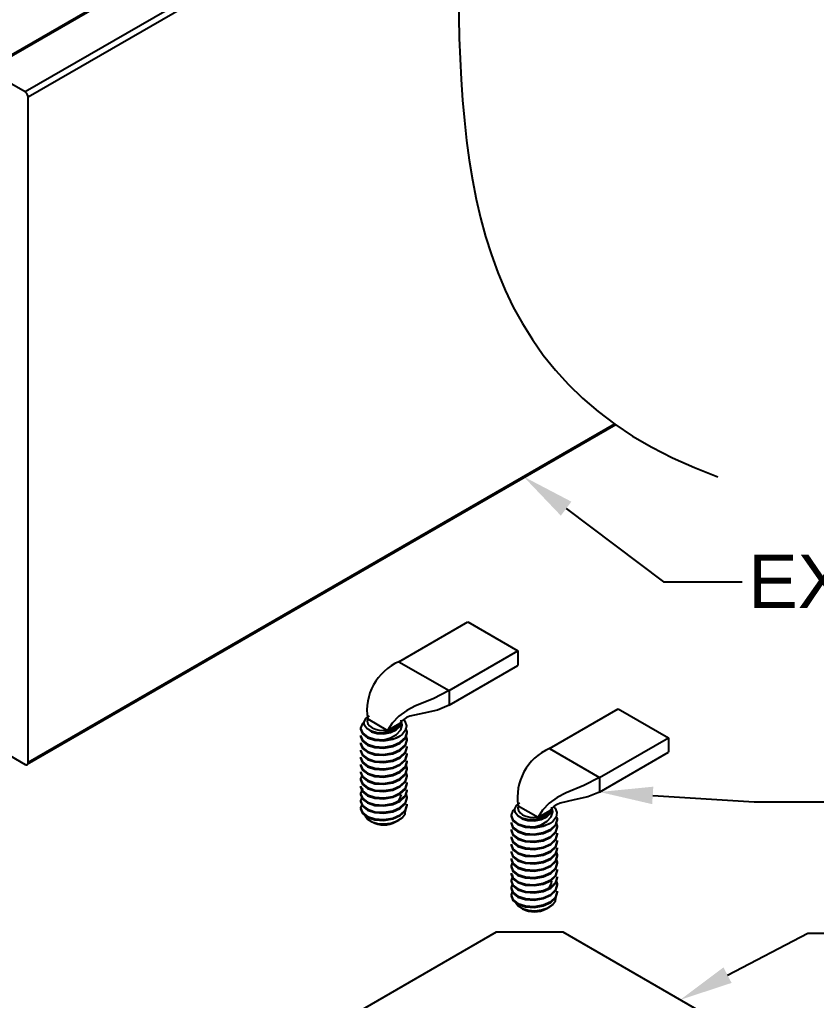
# Model space of a CAD drawing. Extents: x 0 to 11.4, y -13.7 to 0.
# Drawn here: x 6.286 to 9.092, y -9.052 to -5.598 of the extents above; entities that cross this region are included whole.
import ezdxf
from ezdxf import colors
from ezdxf.entities.mleader import LeaderData, LeaderLine
from ezdxf.math import Vec2, Vec3

# ---------------------------------------------------------------- set-up
doc = ezdxf.new("R2010")
doc.units = 0
doc.header["$LTSCALE"] = 0.5
doc.header["$MEASUREMENT"] = 0
for name, color, linetype in [('Dimension', 10, 'CONTINUOUS'), ('FAB DWG', 221, 'CONTINUOUS'), ('Hardware', 242, 'CONTINUOUS'), ('Housing', 150, 'CONTINUOUS'), ('Mounting', 4, 'CONTINUOUS')]:
    doc.layers.add(name, color=color, linetype=linetype)
doc.styles.add('LSAD_Standard', font='arial.ttf')

msp = doc.modelspace()

# ---------------------------------------------------------------- linework, layer by layer
at = {"layer": 'Dimension', "transparency": 16777216}
msp.add_open_spline([(7.186, -3.5684), (7.8251, -4.0882), (7.8304, -5.4851), (7.8356, -6.8819), (8.7451, -7.2074)], degree=3, knots=[0.24279, 0.24279, 0.24279, 0.24279, 1, 2, 2, 2, 2], dxfattribs=at)
at = {"layer": 'Hardware', "linetype": 'Continuous', "transparency": 16777216}
for p, q in [((7.6219, -7.8588), (7.8643, -7.7189)), ((7.8643, -7.7189), (8.0409, -7.8209)), ((7.7985, -7.9608), (8.0409, -7.8209)), ((8.0409, -7.8209), (8.0409, -7.8719)), ((7.6219, -7.8588), (7.7985, -7.9608)), ((7.7985, -8.0118), (8.0409, -7.8719)), ((7.7985, -7.9608), (7.7985, -8.0118)), ((8.1519, -8.1648), (8.3943, -8.0248)), ((8.3943, -8.0248), (8.5709, -8.1268)), ((7.5118, -8.0604), (7.5818, -8.1009)), ((7.5818, -8.1009), (7.6259, -8.0754)), ((7.4869, -8.0934), (7.4869, -8.0966)), ((7.6508, -8.1093), (7.6508, -8.1061)), ((7.4869, -8.1189), (7.4869, -8.1221)), ((7.4869, -8.1444), (7.4869, -8.1476)), ((7.6508, -8.1348), (7.6508, -8.1317)), ((8.3285, -8.2668), (8.5709, -8.1268)), ((8.5709, -8.1268), (8.5709, -8.1778)), ((7.4869, -8.1699), (7.4869, -8.1731)), ((7.6508, -8.1603), (7.6508, -8.1572)), ((7.6508, -8.1858), (7.6508, -8.1827)), ((8.1519, -8.1648), (8.3285, -8.2668)), ((8.3285, -8.3178), (8.5709, -8.1778)), ((7.4869, -8.1954), (7.4869, -8.1986)), ((7.6508, -8.2113), (7.6508, -8.2082)), ((7.4869, -8.2209), (7.4869, -8.2241)), ((7.4869, -8.2464), (7.4869, -8.2496)), ((7.6508, -8.2368), (7.6508, -8.2337)), ((7.4869, -8.2719), (7.4869, -8.2751)), ((7.6508, -8.2623), (7.6508, -8.2592)), ((7.6508, -8.2878), (7.6508, -8.2847)), ((8.3285, -8.2668), (8.3285, -8.3178)), ((7.4869, -8.2974), (7.4869, -8.3006)), ((7.4869, -8.3229), (7.4869, -8.3261)), ((7.6508, -8.3133), (7.6508, -8.3102)), ((7.4869, -8.3484), (7.4869, -8.3516)), ((7.6508, -8.3389), (7.6508, -8.3357)), ((7.6508, -8.3644), (7.6508, -8.3612)), ((8.0418, -8.3664), (8.1118, -8.4068)), ((8.1118, -8.4068), (8.156, -8.3813)), ((7.52, -8.419), (7.5275, -8.4233)), ((7.6103, -8.4233), (7.6213, -8.4169)), ((8.0169, -8.3994), (8.0169, -8.4026)), ((8.0169, -8.4249), (8.0169, -8.4281)), ((8.1808, -8.4153), (8.1808, -8.4121)), ((8.0169, -8.4504), (8.0169, -8.4536)), ((8.1808, -8.4408), (8.1808, -8.4376)), ((8.0169, -8.4759), (8.0169, -8.4791)), ((8.1808, -8.4663), (8.1808, -8.4631)), ((8.1808, -8.4918), (8.1808, -8.4886)), ((8.0169, -8.5014), (8.0169, -8.5046)), ((8.0169, -8.5269), (8.0169, -8.5301)), ((8.1808, -8.5173), (8.1808, -8.5141)), ((8.0169, -8.5524), (8.0169, -8.5556)), ((8.1808, -8.5428), (8.1808, -8.5396)), ((8.1808, -8.5683), (8.1808, -8.5651)), ((8.0169, -8.5779), (8.0169, -8.5811)), ((8.1808, -8.5938), (8.1808, -8.5906)), ((8.0169, -8.6034), (8.0169, -8.6066)), ((8.0169, -8.6289), (8.0169, -8.6321)), ((8.1808, -8.6193), (8.1808, -8.6161)), ((8.0169, -8.6544), (8.0169, -8.6576)), ((8.1808, -8.6448), (8.1808, -8.6416)), ((8.1808, -8.6703), (8.1808, -8.6671)), ((8.05, -8.725), (8.0575, -8.7293)), ((8.1403, -8.7293), (8.1513, -8.7229))]:
    msp.add_line(p, q, dxfattribs=at)
at = {"layer": 'Hardware', "linetype": 'Continuous', "transparency": 16777216, "flags": 128}
for points in [[(7.7985, -7.9608), (7.7425, -7.9891), (7.6806, -8.0145), (7.6496, -8.0308), (7.6211, -8.0513), (7.5975, -8.0756), (7.5818, -8.1009)], [(7.7985, -8.0118), (7.7571, -8.0292), (7.7094, -8.0396), (7.66, -8.0509), (7.6488, -8.0557), (7.6391, -8.0619), (7.6313, -8.0687), (7.6259, -8.0754)], [(7.4996, -8.0719), (7.4932, -8.0769), (7.4869, -8.0934), (7.4932, -8.1099), (7.5109, -8.1237), (7.5375, -8.1323), (7.5689, -8.1343)], [(7.6188, -8.0914), (7.6048, -8.1009), (7.5864, -8.1075), (7.5654, -8.1104), (7.5443, -8.1091), (7.5249, -8.1039), (7.5101, -8.0952), (7.5011, -8.084), (7.4995, -8.0716), (7.5055, -8.0595), (7.5181, -8.0496)], [(7.5118, -8.0604), (7.5104, -8.0689), (7.5126, -8.0773), (7.5185, -8.0851), (7.5275, -8.0918), (7.5391, -8.097), (7.5526, -8.1004), (7.5671, -8.1017), (7.5818, -8.1009)], [(7.5143, -8.0977), (7.5253, -8.1058), (7.5453, -8.1119), (7.5689, -8.1131), (7.5925, -8.1088), (7.6125, -8.0994), (7.6258, -8.0863), (7.6305, -8.0711)], [(7.5689, -8.1343), (7.5927, -8.1271), (7.6137, -8.115), (7.6281, -8.0992), (7.6333, -8.0822), (7.6298, -8.0649)], [(7.6373, -8.0635), (7.6426, -8.0688), (7.6483, -8.0844), (7.6453, -8.1003), (7.6336, -8.1153), (7.6268, -8.1205)], [(7.4869, -8.1189), (7.4932, -8.1354), (7.5109, -8.1492), (7.5375, -8.1578), (7.5689, -8.1598), (7.6002, -8.1546), (7.6268, -8.1428), (7.6446, -8.1258), (7.6508, -8.1061), (7.6467, -8.0931)], [(7.4869, -8.0966), (7.4932, -8.1131), (7.5109, -8.1269), (7.5375, -8.1355), (7.5689, -8.1375), (7.6002, -8.1323), (7.6268, -8.1205)], [(7.4869, -8.1221), (7.4932, -8.1386), (7.5109, -8.1524), (7.5375, -8.161), (7.5689, -8.163), (7.6002, -8.1578), (7.6268, -8.146), (7.6446, -8.129), (7.6508, -8.1093)], [(7.4869, -8.1444), (7.4932, -8.1609), (7.5109, -8.1747), (7.5375, -8.1833), (7.5689, -8.1853), (7.6002, -8.1801), (7.6268, -8.1683), (7.6446, -8.1513), (7.6508, -8.1317), (7.6473, -8.1205)], [(7.4869, -8.1476), (7.4932, -8.1641), (7.5109, -8.1779), (7.5375, -8.1865), (7.5689, -8.1885), (7.6002, -8.1833), (7.6268, -8.1715), (7.6446, -8.1545), (7.6508, -8.1348)], [(7.4869, -8.1699), (7.4932, -8.1864), (7.5109, -8.2002), (7.5375, -8.2088), (7.5689, -8.2108), (7.6002, -8.2056), (7.6268, -8.1938), (7.6446, -8.1769), (7.6508, -8.1572)], [(7.4869, -8.1731), (7.4932, -8.1896), (7.5109, -8.2034), (7.5375, -8.212), (7.5689, -8.214), (7.6002, -8.2088), (7.6268, -8.197), (7.6446, -8.18), (7.6508, -8.1603)], [(7.4869, -8.1954), (7.4932, -8.2119), (7.5109, -8.2257), (7.5375, -8.2343), (7.5689, -8.2363), (7.6002, -8.2311), (7.6268, -8.2193), (7.6446, -8.2024), (7.6508, -8.1827)], [(7.4869, -8.1986), (7.4932, -8.2151), (7.5109, -8.2289), (7.5375, -8.2375), (7.5689, -8.2395), (7.6002, -8.2343), (7.6268, -8.2225), (7.6446, -8.2055), (7.6508, -8.1858)], [(7.4869, -8.2209), (7.4932, -8.2374), (7.5109, -8.2512), (7.5375, -8.2598), (7.5689, -8.2618), (7.6002, -8.2566), (7.6268, -8.2448), (7.6446, -8.2279), (7.6508, -8.2082)], [(7.4869, -8.2241), (7.4932, -8.2406), (7.5109, -8.2544), (7.5375, -8.263), (7.5689, -8.265), (7.6002, -8.2598), (7.6268, -8.248), (7.6446, -8.231), (7.6508, -8.2113)], [(7.4869, -8.2464), (7.4932, -8.2629), (7.5109, -8.2767), (7.5375, -8.2853), (7.5689, -8.2873), (7.6002, -8.2821), (7.6268, -8.2703), (7.6446, -8.2534), (7.6508, -8.2337), (7.6473, -8.2225)], [(7.4869, -8.2496), (7.4932, -8.2661), (7.5109, -8.2799), (7.5375, -8.2885), (7.5689, -8.2905), (7.6002, -8.2853), (7.6268, -8.2735), (7.6446, -8.2565), (7.6508, -8.2368)], [(7.4911, -8.2608), (7.4869, -8.2719), (7.4932, -8.2884), (7.5109, -8.3022), (7.5375, -8.3108), (7.5689, -8.3128), (7.6002, -8.3076), (7.6268, -8.2958), (7.6446, -8.2789), (7.6508, -8.2592), (7.6473, -8.248)], [(7.4869, -8.2751), (7.4932, -8.2916), (7.5109, -8.3054), (7.5375, -8.314), (7.5689, -8.316), (7.6002, -8.3108), (7.6268, -8.299), (7.6446, -8.282), (7.6508, -8.2623)], [(7.4869, -8.2974), (7.4932, -8.3139), (7.5109, -8.3277), (7.5375, -8.3363), (7.5689, -8.3383), (7.6002, -8.3332), (7.6268, -8.3213), (7.6446, -8.3044), (7.6508, -8.2847)], [(7.4869, -8.3006), (7.4932, -8.3171), (7.5109, -8.3309), (7.5375, -8.3395), (7.5689, -8.3415), (7.6002, -8.3363), (7.6268, -8.3245), (7.6446, -8.3075), (7.6508, -8.2878)], [(8.3285, -8.2668), (8.2725, -8.2951), (8.2106, -8.3204), (8.1796, -8.3368), (8.1511, -8.3573), (8.1275, -8.3816), (8.1118, -8.4068)], [(7.4946, -8.3053), (7.4932, -8.3064), (7.4869, -8.3229), (7.4932, -8.3394), (7.5109, -8.3532), (7.5375, -8.3618), (7.5689, -8.3638), (7.6002, -8.3587), (7.6268, -8.3468), (7.6446, -8.3299), (7.6508, -8.3102), (7.6508, -8.3102)], [(7.4869, -8.3261), (7.4932, -8.3426), (7.5109, -8.3564), (7.5375, -8.365), (7.5689, -8.367), (7.6002, -8.3618), (7.6268, -8.35), (7.6446, -8.333), (7.6508, -8.3133)], [(8.3285, -8.3178), (8.2871, -8.3351), (8.2394, -8.3455), (8.19, -8.3568), (8.1788, -8.3617), (8.1691, -8.3679), (8.1613, -8.3747), (8.156, -8.3813)], [(7.4911, -8.3373), (7.4869, -8.3484), (7.4932, -8.3649), (7.5109, -8.3787), (7.5375, -8.3873), (7.5689, -8.3893), (7.6002, -8.3842), (7.6268, -8.3723), (7.6446, -8.3554), (7.6508, -8.3357), (7.6473, -8.3245)], [(7.4869, -8.3516), (7.4932, -8.3681), (7.5109, -8.3819), (7.5375, -8.3905), (7.5689, -8.3925), (7.6002, -8.3873), (7.6268, -8.3755), (7.6446, -8.3585), (7.6508, -8.3389)], [(8.1488, -8.3973), (8.1348, -8.4069), (8.1165, -8.4135), (8.0954, -8.4163), (8.0744, -8.4151), (8.055, -8.4098), (8.0401, -8.4012), (8.0312, -8.39), (8.0296, -8.3776), (8.0355, -8.3655), (8.0481, -8.3556)], [(7.4911, -8.3628), (7.4869, -8.3739), (7.4932, -8.3904), (7.5109, -8.4042), (7.5375, -8.4128), (7.5689, -8.4148), (7.6002, -8.4097), (7.6268, -8.3978), (7.6446, -8.3809), (7.6508, -8.3612)], [(7.4869, -8.3771), (7.4932, -8.3936), (7.5109, -8.4074), (7.5375, -8.416), (7.5689, -8.418), (7.6002, -8.4128), (7.6268, -8.401), (7.6446, -8.3841), (7.6508, -8.3644)], [(7.5032, -8.4014), (7.5032, -8.4018), (7.5117, -8.4132), (7.5267, -8.4223), (7.5469, -8.4282), (7.5702, -8.4299), (7.5938, -8.4272), (7.6157, -8.4198), (7.6327, -8.4088), (7.6433, -8.3947), (7.6454, -8.3815)], [(8.0296, -8.3779), (8.0232, -8.3829), (8.0169, -8.3994), (8.0232, -8.4159), (8.0409, -8.4296), (8.0675, -8.4383), (8.0989, -8.4403)], [(8.0418, -8.3664), (8.0404, -8.3749), (8.0427, -8.3833), (8.0485, -8.391), (8.0575, -8.3978), (8.0691, -8.403), (8.0826, -8.4063), (8.0972, -8.4076), (8.1118, -8.4068)], [(8.0443, -8.4036), (8.0553, -8.4118), (8.0753, -8.4179), (8.0989, -8.419), (8.1225, -8.4147), (8.1425, -8.4054), (8.1558, -8.3923), (8.1605, -8.3771)], [(8.0989, -8.4403), (8.1227, -8.4331), (8.1437, -8.421), (8.1581, -8.4051), (8.1633, -8.3881), (8.1598, -8.3708)], [(8.1673, -8.3694), (8.1726, -8.3747), (8.1783, -8.3904), (8.1753, -8.4063), (8.1636, -8.4213), (8.1568, -8.4264)], [(8.0169, -8.4026), (8.0232, -8.4191), (8.0409, -8.4328), (8.0675, -8.4415), (8.0989, -8.4435), (8.1302, -8.4383), (8.1568, -8.4264)], [(8.0169, -8.4249), (8.0232, -8.4414), (8.0409, -8.4551), (8.0675, -8.4638), (8.0989, -8.4658), (8.1302, -8.4606), (8.1568, -8.4488), (8.1746, -8.4318), (8.1808, -8.4121), (8.1794, -8.4077)], [(8.0169, -8.4281), (8.0232, -8.4446), (8.0409, -8.4583), (8.0675, -8.467), (8.0989, -8.469), (8.1302, -8.4638), (8.1568, -8.4519), (8.1746, -8.435), (8.1808, -8.4153)], [(8.0169, -8.4504), (8.0232, -8.4669), (8.0409, -8.4806), (8.0675, -8.4893), (8.0989, -8.4913), (8.1302, -8.4861), (8.1568, -8.4743), (8.1746, -8.4573), (8.1808, -8.4376), (8.1773, -8.4265)], [(8.0169, -8.4536), (8.0232, -8.4701), (8.0409, -8.4838), (8.0675, -8.4925), (8.0989, -8.4945), (8.1302, -8.4893), (8.1568, -8.4774), (8.1746, -8.4605), (8.1808, -8.4408)], [(8.0169, -8.4759), (8.0232, -8.4924), (8.0409, -8.5061), (8.0675, -8.5148), (8.0989, -8.5168), (8.1302, -8.5116), (8.1568, -8.4998), (8.1746, -8.4828), (8.1808, -8.4631)], [(8.0169, -8.4791), (8.0232, -8.4956), (8.0409, -8.5093), (8.0675, -8.518), (8.0989, -8.52), (8.1302, -8.5148), (8.1568, -8.503), (8.1746, -8.486), (8.1808, -8.4663)], [(8.0169, -8.5014), (8.0232, -8.5179), (8.0409, -8.5316), (8.0675, -8.5403), (8.0989, -8.5423), (8.1302, -8.5371), (8.1568, -8.5253), (8.1746, -8.5083), (8.1808, -8.4886)], [(8.0169, -8.5046), (8.0232, -8.5211), (8.0409, -8.5348), (8.0675, -8.5435), (8.0989, -8.5455), (8.1302, -8.5403), (8.1568, -8.5285), (8.1746, -8.5115), (8.1808, -8.4918)], [(8.0169, -8.5269), (8.0232, -8.5434), (8.0409, -8.5571), (8.0675, -8.5658), (8.0989, -8.5678), (8.1302, -8.5626), (8.1568, -8.5508), (8.1746, -8.5338), (8.1808, -8.5141)], [(8.0169, -8.5301), (8.0232, -8.5466), (8.0409, -8.5603), (8.0675, -8.569), (8.0989, -8.571), (8.1302, -8.5658), (8.1568, -8.554), (8.1746, -8.537), (8.1808, -8.5173)], [(8.0169, -8.5524), (8.0232, -8.5689), (8.0409, -8.5826), (8.0675, -8.5913), (8.0989, -8.5933), (8.1302, -8.5881), (8.1568, -8.5763), (8.1746, -8.5593), (8.1808, -8.5396), (8.1773, -8.5285)], [(8.0169, -8.5556), (8.0232, -8.5721), (8.0409, -8.5858), (8.0675, -8.5945), (8.0989, -8.5965), (8.1302, -8.5913), (8.1568, -8.5795), (8.1746, -8.5625), (8.1808, -8.5428)], [(8.0211, -8.5667), (8.0169, -8.5779), (8.0232, -8.5944), (8.0409, -8.6081), (8.0675, -8.6168), (8.0989, -8.6188), (8.1302, -8.6136), (8.1568, -8.6018), (8.1746, -8.5848), (8.1808, -8.5651), (8.1773, -8.554)], [(8.0169, -8.5811), (8.0232, -8.5976), (8.0409, -8.6113), (8.0675, -8.62), (8.0989, -8.622), (8.1302, -8.6168), (8.1568, -8.605), (8.1746, -8.588), (8.1808, -8.5683)], [(8.0169, -8.6034), (8.0232, -8.6199), (8.0409, -8.6336), (8.0675, -8.6423), (8.0989, -8.6443), (8.1302, -8.6391), (8.1568, -8.6273), (8.1746, -8.6103), (8.1808, -8.5906)], [(8.0169, -8.6066), (8.0232, -8.6231), (8.0409, -8.6368), (8.0675, -8.6455), (8.0989, -8.6475), (8.1302, -8.6423), (8.1568, -8.6305), (8.1746, -8.6135), (8.1808, -8.5938)], [(8.0246, -8.6113), (8.0232, -8.6124), (8.0169, -8.6289), (8.0232, -8.6454), (8.0409, -8.6591), (8.0675, -8.6678), (8.0989, -8.6698), (8.1302, -8.6646), (8.1568, -8.6528), (8.1746, -8.6358), (8.1808, -8.6161), (8.1808, -8.6161)], [(8.0169, -8.6321), (8.0232, -8.6486), (8.0409, -8.6623), (8.0675, -8.671), (8.0989, -8.673), (8.1302, -8.6678), (8.1568, -8.656), (8.1746, -8.639), (8.1808, -8.6193)], [(8.0211, -8.6432), (8.0169, -8.6544), (8.0232, -8.6709), (8.0409, -8.6846), (8.0675, -8.6933), (8.0989, -8.6953), (8.1302, -8.6901), (8.1568, -8.6783), (8.1746, -8.6613), (8.1808, -8.6416), (8.1773, -8.6305)], [(8.0169, -8.6576), (8.0232, -8.6741), (8.0409, -8.6878), (8.0675, -8.6965), (8.0989, -8.6985), (8.1302, -8.6933), (8.1568, -8.6815), (8.1746, -8.6645), (8.1808, -8.6448)], [(8.0211, -8.6687), (8.0169, -8.6799), (8.0232, -8.6964), (8.0409, -8.7102), (8.0675, -8.7188), (8.0989, -8.7208), (8.1302, -8.7156), (8.1568, -8.7038), (8.1746, -8.6868), (8.1808, -8.6671)], [(8.0169, -8.6831), (8.0232, -8.6996), (8.0409, -8.7133), (8.0675, -8.722), (8.0989, -8.724), (8.1302, -8.7188), (8.1568, -8.707), (8.1746, -8.69), (8.1808, -8.6703)], [(8.0332, -8.7074), (8.0332, -8.7078), (8.0417, -8.7191), (8.0567, -8.7283), (8.0769, -8.7342), (8.1002, -8.7359), (8.1238, -8.7332), (8.1457, -8.7258), (8.1627, -8.7147), (8.1733, -8.7007), (8.1754, -8.6875)]]:
    msp.add_lwpolyline(points, dxfattribs=at)
at = {"layer": 'Hardware', "linetype": 'Continuous', "transparency": 16777216}
for centre, radius, start, end in [((7.6965, -8.0304), 0.1871, 113.5048, 189.2293), ((7.5805, -8.0477), 0.0532, 271.3453, 328.6494), ((7.6069, -8.0709), 0.0236, 300.1464, 4.0406), ((7.5712, -8.0161), 0.1182, 268.8559, 298.0402), ((8.2265, -8.3364), 0.1871, 113.5048, 189.2293), ((7.5866, -8.319), 0.0445, 280.3466, 350.8457), ((8.1105, -8.3537), 0.0532, 271.3453, 328.6494), ((8.1369, -8.3769), 0.0236, 300.1464, 4.0406), ((7.5689, -8.3483), 0.0856, 241.0999, 298.9001), ((8.1012, -8.3221), 0.1182, 268.8559, 298.0402), ((8.1166, -8.625), 0.0445, 280.3466, 350.8457), ((8.0989, -8.6543), 0.0856, 241.0999, 298.9001)]:
    msp.add_arc(centre, radius, start, end, dxfattribs=at)
at = {"layer": 'Housing', "linetype": 'Continuous', "lineweight": 25, "transparency": 16777216}
for p, q in [((7.8165, -4.8216), (6.165, -5.775)), ((7.8169, -4.8264), (6.1725, -5.7758)), ((7.825, -4.9753), (6.3055, -5.8525)), ((7.8258, -4.9993), (6.3161, -5.8709)), ((6.3055, -5.8525), (6.1725, -5.7758)), ((6.3161, -8.2144), (6.3161, -5.8709)), ((8.3853, -7.0248), (6.313, -8.2212)), ((8.3814, -7.022), (6.3161, -8.2144)), ((6.2517, -8.1895), (6.3055, -8.2205))]:
    msp.add_line(p, q, dxfattribs=at)
for points, knots in [([(6.3161, -5.8709), (6.3161, -5.8692), (6.3154, -5.8655), (6.3132, -5.8603), (6.3098, -5.8558), (6.307, -5.8534), (6.3055, -5.8525)], [0, 0, 0, 0, 0.237021, 0.500001, 0.762981, 1, 1, 1, 1]), ([(6.3055, -8.2205), (6.3061, -8.2209), (6.3074, -8.2215), (6.3095, -8.222), (6.3113, -8.2219), (6.3125, -8.2215), (6.313, -8.2212)], [0, 0, 0, 0, 0.288115, 0.54822, 0.782232, 1, 1, 1, 1]), ([(6.313, -8.2212), (6.3135, -8.221), (6.3144, -8.2202), (6.3154, -8.2186), (6.316, -8.2166), (6.3161, -8.2151), (6.3161, -8.2144)], [0, 0, 0, 0, 0.217767, 0.451778, 0.711884, 1, 1, 1, 1])]:
    msp.add_open_spline(points, degree=3, knots=knots, dxfattribs=at)
at = {"layer": 'Mounting', "linetype": 'Continuous', "lineweight": 25, "transparency": 16777216}
for p, q in [((7.9646, -8.8114), (7.178, -9.2657)), ((8.2003, -8.8114), (7.9646, -8.8114)), ((9.0253, -9.2879), (8.2003, -8.8114))]:
    msp.add_line(p, q, dxfattribs=at)

# ---------------------------------------------------------------- leaders
at = {"layer": 'FAB DWG', "ltscale": 0.5, "transparency": 16777216}
ml = msp.add_multileader_mtext('Standard', dxfattribs=at)
ml.set_content('EX00071', color=256, style='LSAD_Standard')
ml.set_leader_properties()
ml.build(insert=Vec2(0, 0))
ml.multileader.update_dxf_attribs({"text_left_attachment_type": 2, "text_right_attachment_type": 2, "dogleg_length": 0.2772, "arrow_head_size": 0.1875})
ctx = ml.context
ctx.base_point, ctx.char_height, ctx.arrow_head_size, ctx.landing_gap_size, ctx.plane_origin = Vec3(8.8302, -7.578), 0.1875, 0.1875, 0.09, Vec3(11.6315, 1.2625)
ctx.left_attachment, ctx.right_attachment, ctx.text_align_type = 2, 2, 2
notes = []
notes.append((ctx, [(0, (1, 1, 0), (8.553, -7.578), (1, 0), 0.2772, [(0, [(8.0608, -7.207)], 0, [])])]))
ctx.mtext.insert, ctx.mtext.rotation, ctx.mtext.width, ctx.mtext.alignment, ctx.mtext.flow_direction = Vec3(9.9292, -7.4823), 6.283185, 2.6081, 3, 5
ml = msp.add_multileader_mtext('Standard', dxfattribs=at)
ml.set_content('HW83212 (X2)', color=256, style='LSAD_Standard')
ml.set_leader_properties()
ml.build(insert=Vec2(0, 0))
ml.multileader.update_dxf_attribs({"text_left_attachment_type": 2, "text_right_attachment_type": 2, "dogleg_length": 0.2772, "arrow_head_size": 0.1875})
ctx = ml.context
ctx.base_point, ctx.char_height, ctx.arrow_head_size, ctx.landing_gap_size, ctx.plane_origin = Vec3(9.1498, -8.3527), 0.1875, 0.1875, 0.09, Vec3(8.5084, -7.7068)
ctx.left_attachment, ctx.right_attachment, ctx.text_align_type = 2, 2, 2
notes.append((ctx, [(0, (1, 1, 0), (8.8726, -8.3527), (1, 0), 0.2772, [(0, [(8.3285, -8.3178)], 0, [])])]))
ctx.mtext.insert, ctx.mtext.alignment, ctx.mtext.flow_direction = Vec3(10.9417, -8.2298), 3, 5
ml = msp.add_multileader_mtext('Standard', dxfattribs=at)
ml.set_content('BK01512', color=256, style='LSAD_Standard')
ml.set_leader_properties()
ml.build(insert=Vec2(0, 0))
ml.multileader.update_dxf_attribs({"text_left_attachment_type": 2, "text_right_attachment_type": 2, "dogleg_length": 0.2772, "arrow_head_size": 0.1875})
ctx = ml.context
ctx.base_point, ctx.char_height, ctx.arrow_head_size, ctx.landing_gap_size, ctx.plane_origin = Vec3(9.3396, -8.8151), 0.1875, 0.1875, 0.09, Vec3(8.544, -9.7633)
ctx.left_attachment, ctx.right_attachment, ctx.text_align_type = 2, 2, 2
notes.append((ctx, [(0, (1, 1, 0), (9.0623, -8.8151), (1, 0), 0.2772, [(0, [(8.6128, -9.0496)], 0, [])])]))
ctx.mtext.insert, ctx.mtext.alignment, ctx.mtext.flow_direction = Vec3(10.4744, -8.7194), 3, 5
for ctx, leaders in notes:
    for number, flags, end, landing, length, lines in leaders:
        leader = LeaderData()
        leader.index, (leader.has_last_leader_line, leader.has_dogleg_vector, leader.attachment_direction) = number, flags
        leader.last_leader_point, leader.dogleg_vector, leader.dogleg_length = Vec3(end), Vec3(landing), length
        for number, points, colour, breaks in lines:
            line = LeaderLine()
            line.index, line.vertices, line.color, line.breaks = number, Vec3.list(points), colors.encode_raw_color(colour), breaks
            leader.lines.append(line)
        ctx.leaders.append(leader)

doc.saveas('drawing.dxf')
